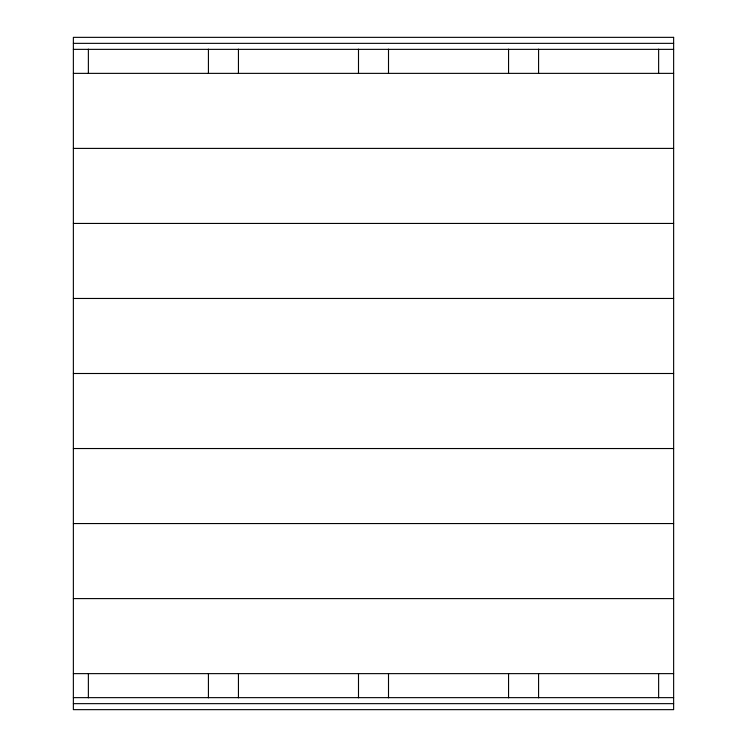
<?xml version="1.0" encoding="UTF-8"?>
<svg xmlns="http://www.w3.org/2000/svg" width="747" height="747" viewBox="0 0 747 747"><rect width="100%" height="100%" fill="white"/><g stroke="black" fill="none" stroke-linecap="round" stroke-linejoin="round"><path stroke-width="1.12" d="M73.365 43.354L673.635 43.354M73.365 49.358L673.635 49.358M73.365 73.365L673.635 73.365M73.365 148.401L673.635 148.401M73.365 223.437L673.635 223.437M73.365 298.464L673.635 298.464M73.365 373.5L673.635 373.5M73.365 448.536L673.635 448.536M73.365 523.563L673.635 523.563M73.365 598.599L673.635 598.599M73.365 673.635L673.635 673.635M73.365 697.642L673.635 697.642M73.365 703.646L673.635 703.646M658.63 49.125L658.63 73.365M658.63 673.635L658.63 697.875M538.578 49.125L538.578 73.365M538.578 673.635L538.578 697.875M508.558 49.125L508.558 73.365M508.558 673.635L508.558 697.875M388.505 49.125L388.505 73.365M388.505 673.635L388.505 697.875M358.495 49.125L358.495 73.365M358.495 673.635L358.495 697.875M238.442 49.125L238.442 73.365M238.442 673.635L238.442 697.875M208.422 49.125L208.422 73.365M208.422 673.635L208.422 697.875M88.37 49.125L88.37 73.365M88.37 673.635L88.37 697.875M673.635 37.35L73.365 37.35L73.365 709.65L673.635 709.65L673.635 37.35"/></g></svg>
